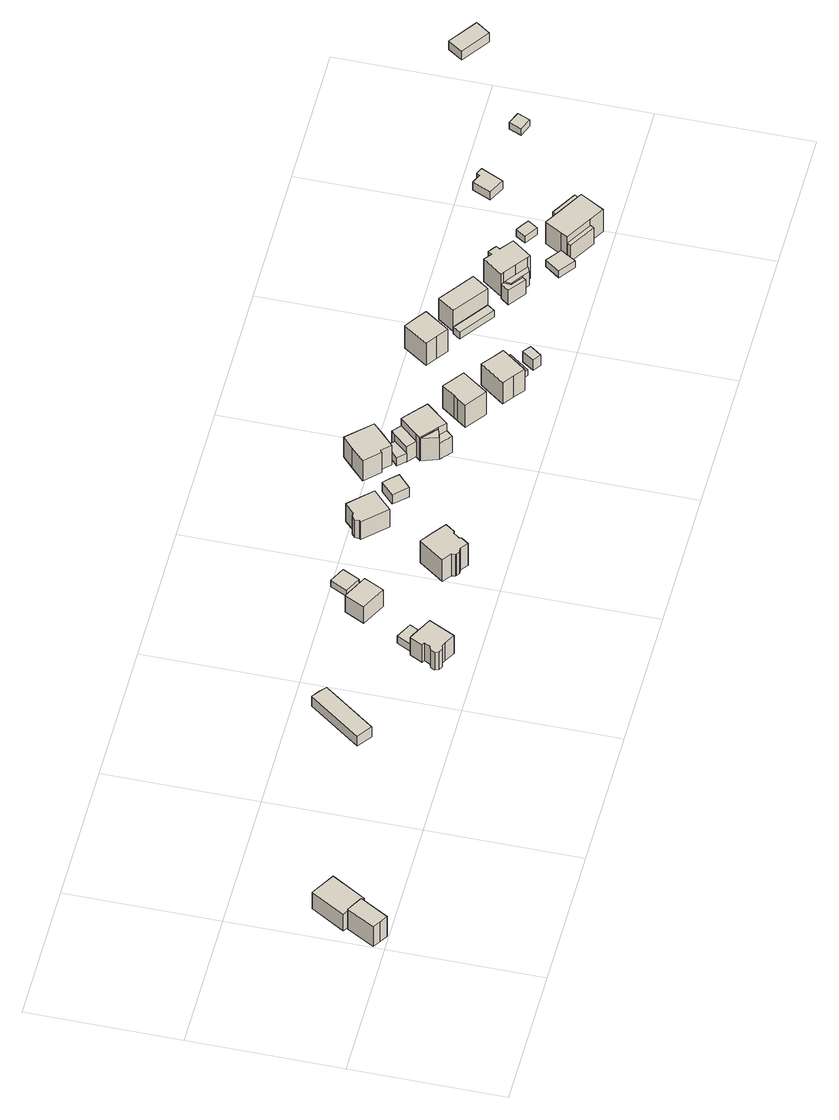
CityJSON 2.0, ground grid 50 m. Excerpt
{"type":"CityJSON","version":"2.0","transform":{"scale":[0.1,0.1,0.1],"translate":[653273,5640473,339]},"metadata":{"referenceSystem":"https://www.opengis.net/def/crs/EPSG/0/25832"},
"CityObjects":{
"building1":{"type":"Building","attributes":{"Gemeindeschluessel":"16071059","BezugspunktDach":"1000","function":"31001_9998","measuredHeight":8.63},"address":[{"country":"Deutschland","locality":"Nauendorf"}],"geometry":[{"type":"Solid","lod":"1","boundaries":[[[[0,1,2,3,4,5]],[[6,7,8,9,10,11]],[[6,11,5,4]],[[7,6,4,3]],[[8,7,3,2]],[[9,8,2,1]],[[10,9,1,0]],[[11,10,0,5]]]]}]},
"building2":{"type":"Building","attributes":{"Gemeindeschluessel":"16071059","BezugspunktDach":"1000","function":"31001_9998","measuredHeight":7.37},"address":[{"country":"Deutschland","locality":"Nauendorf"}],"geometry":[{"type":"Solid","lod":"1","boundaries":[[[[12,13,14,15,16,17]],[[18,19,20,21,22,23]],[[18,23,17,16]],[[19,18,16,15]],[[20,19,15,14]],[[21,20,14,13]],[[22,21,13,12]],[[23,22,12,17]]]]}]},
"building3":{"type":"Building","attributes":{"Gemeindeschluessel":"16071059","BezugspunktDach":"1000","function":"31001_9998","measuredHeight":4.39},"address":[{"country":"Deutschland","locality":"Nauendorf"}],"geometry":[{"type":"Solid","lod":"1","boundaries":[[[[24,25,26,27,28]],[[29,30,31,32,33]],[[29,33,28,27]],[[30,29,27,26]],[[31,30,26,25]],[[32,31,25,24]],[[33,32,24,28]]]]}]},
"building4":{"type":"Building","attributes":{"Gemeindeschluessel":"16071059","BezugspunktDach":"1000","function":"31001_1000","measuredHeight":7.77},"address":[{"country":"Deutschland","locality":"Nauendorf"},{"country":"Deutschland","locality":"Nauendorf","thoroughfareNumber":"1","thoroughfareName":"Am Steinberg"}],"geometry":[{"type":"Solid","lod":"1","boundaries":[[[[34,35,36,37,38,39,40,41,42,43,44,45,46,47,48,49]],[[50,51,52,53,54,55,56,57,58,59,60,61,62,63,64,65]],[[50,65,49,48]],[[51,50,48,47]],[[52,51,47,46]],[[53,52,46,45]],[[54,53,45,44]],[[55,54,44,43]],[[56,55,43,42]],[[57,56,42,41]],[[58,57,41,40]],[[59,58,40,39]],[[60,59,39,38]],[[61,60,38,37]],[[62,61,37,36]],[[63,62,36,35]],[[64,63,35,34]],[[65,64,34,49]]]]}]},
"building5":{"type":"Building","attributes":{"Gemeindeschluessel":"16071059","BezugspunktDach":"1000","function":"31001_1000","measuredHeight":3.06},"address":[{"country":"Deutschland","locality":"Nauendorf"}],"geometry":[{"type":"Solid","lod":"1","boundaries":[[[[66,67,68,69]],[[70,71,72,73]],[[70,73,69,68]],[[71,70,68,67]],[[72,71,67,66]],[[73,72,66,69]]]]}]},
"building6":{"type":"Building","attributes":{"Gemeindeschluessel":"16071059","BezugspunktDach":"1000","function":"31001_1000","measuredHeight":7.36},"address":[{"country":"Deutschland","locality":"Nauendorf"},{"country":"Deutschland","locality":"Nauendorf","thoroughfareNumber":"2","thoroughfareName":"Am Steinberg"}],"geometry":[{"type":"Solid","lod":"1","boundaries":[[[[74,75,76,77,78]],[[79,80,81,82,83]],[[79,83,78,77]],[[80,79,77,76]],[[81,80,76,75]],[[82,81,75,74]],[[83,82,74,78]]]]}]},
"building7":{"type":"Building","attributes":{"Gemeindeschluessel":"16071059","BezugspunktDach":"1000","function":"31001_2463","measuredHeight":2.72},"address":[{"country":"Deutschland","locality":"Nauendorf"}],"geometry":[{"type":"Solid","lod":"1","boundaries":[[[[84,85,86,87]],[[88,89,90,91]],[[88,91,87,86]],[[89,88,86,85]],[[90,89,85,84]],[[91,90,84,87]]]]}]},
"building8":{"type":"Building","attributes":{"Gemeindeschluessel":"16071059","BezugspunktDach":"1000","function":"31001_1000","measuredHeight":9.66},"address":[{"country":"Deutschland","locality":"Nauendorf"},{"country":"Deutschland","locality":"Nauendorf","thoroughfareNumber":"26","thoroughfareName":"Am Steinberg"}],"geometry":[{"type":"Solid","lod":"1","boundaries":[[[[92,93,94,95,96,97,98,99,100,101,102,103,104,105]],[[106,107,108,109,110,111,112,113,114,115,116,117,118,119]],[[106,119,105,104]],[[107,106,104,103]],[[108,107,103,102]],[[109,108,102,101]],[[110,109,101,100]],[[111,110,100,99]],[[112,111,99,98]],[[113,112,98,97]],[[114,113,97,96]],[[115,114,96,95]],[[116,115,95,94]],[[117,116,94,93]],[[118,117,93,92]],[[119,118,92,105]]]]}]},
"building9":{"type":"Building","attributes":{"Gemeindeschluessel":"16071059","BezugspunktDach":"1000","function":"31001_1000","measuredHeight":7.82},"address":[{"country":"Deutschland","locality":"Nauendorf"},{"country":"Deutschland","locality":"Nauendorf","thoroughfareNumber":"25","thoroughfareName":"Am Steinberg"}],"geometry":[{"type":"Solid","lod":"1","boundaries":[[[[120,121,122,123,124,125,126,127,128,129]],[[130,131,132,133,134,135,136,137,138,139]],[[130,139,129,128]],[[131,130,128,127]],[[132,131,127,126]],[[133,132,126,125]],[[134,133,125,124]],[[135,134,124,123]],[[136,135,123,122]],[[137,136,122,121]],[[138,137,121,120]],[[139,138,120,129]]]]}]},
"building10":{"type":"Building","attributes":{"Gemeindeschluessel":"16071059","BezugspunktDach":"1000","function":"31001_1000","measuredHeight":4.06},"address":[{"country":"Deutschland","locality":"Nauendorf"}],"geometry":[{"type":"Solid","lod":"1","boundaries":[[[[140,141,142,143,144]],[[145,146,147,148,149]],[[145,149,144,143]],[[146,145,143,142]],[[147,146,142,141]],[[148,147,141,140]],[[149,148,140,144]]]]}]},
"building11":{"type":"Building","attributes":{"Gemeindeschluessel":"16071059","BezugspunktDach":"1000","function":"31001_9998","measuredHeight":8.78},"address":[{"country":"Deutschland","locality":"Nauendorf"},{"country":"Deutschland","locality":"Nauendorf","thoroughfareNumber":"24","thoroughfareName":"Am Steinberg"}],"geometry":[{"type":"Solid","lod":"1","boundaries":[[[[150,151,152,153,154,155,156,157]],[[158,159,160,161,162,163,164,165]],[[158,165,157,156]],[[159,158,156,155]],[[160,159,155,154]],[[161,160,154,153]],[[162,161,153,152]],[[163,162,152,151]],[[164,163,151,150]],[[165,164,150,157]]]]}]},
"building12":{"type":"Building","attributes":{"Gemeindeschluessel":"16071059","BezugspunktDach":"1000","function":"31001_9998","measuredHeight":3.63},"address":[{"country":"Deutschland","locality":"Nauendorf"}],"geometry":[{"type":"Solid","lod":"1","boundaries":[[[[166,167,168,169]],[[170,171,172,173]],[[170,173,169,168]],[[171,170,168,167]],[[172,171,167,166]],[[173,172,166,169]]]]}]},
"building13":{"type":"Building","attributes":{"Gemeindeschluessel":"16071059","BezugspunktDach":"1000","function":"31001_1000","measuredHeight":9.78},"address":[{"country":"Deutschland","locality":"Nauendorf"}],"geometry":[{"type":"Solid","lod":"1","boundaries":[[[[174,175,176]],[[177,178,179]],[[177,179,176,175]],[[178,177,175,174]],[[179,178,174,176]]]]}]},
"building14":{"type":"Building","attributes":{"Gemeindeschluessel":"16071059","BezugspunktDach":"1000","function":"31001_9998","measuredHeight":6.71},"address":[{"country":"Deutschland","locality":"Nauendorf"}],"geometry":[{"type":"Solid","lod":"1","boundaries":[[[[180,181,182,183,184]],[[185,186,187,188,189]],[[185,189,184,183]],[[186,185,183,182]],[[187,186,182,181]],[[188,187,181,180]],[[189,188,180,184]]]]}]},
"building15":{"type":"Building","attributes":{"Gemeindeschluessel":"16071059","function":"31001_1000"},"address":[{"country":"Deutschland","locality":"Nauendorf"},{"country":"Deutschland","locality":"Nauendorf","thoroughfareNumber":"23","thoroughfareName":"Am Steinberg"}],"children":["building15-1","building15-2"]},
"building15-1":{"type":"BuildingPart","attributes":{"BezugspunktDach":"1000","measuredHeight":10.38},"parents":["building15"],"geometry":[{"type":"Solid","lod":"1","boundaries":[[[[190,191,192,193,194,195,196,197]],[[198,199,200,201,202,203,204,205]],[[198,205,197,196]],[[199,198,196,195]],[[200,199,195,194]],[[201,200,194,193]],[[202,201,193,192]],[[203,202,192,191]],[[204,203,191,190]],[[205,204,190,197]]]]}]},
"building15-2":{"type":"BuildingPart","attributes":{"BezugspunktDach":"1000","measuredHeight":7.12},"parents":["building15"],"geometry":[{"type":"Solid","lod":"1","boundaries":[[[[206,207,208,209]],[[203,202,210,211]],[[203,211,209,208]],[[202,203,208,207]],[[210,202,207,206]],[[211,210,206,209]]]]}]},
"building16":{"type":"Building","attributes":{"Gemeindeschluessel":"16071059","BezugspunktDach":"1000","function":"31001_9998","measuredHeight":9.79},"address":[{"country":"Deutschland","locality":"Nauendorf"},{"country":"Deutschland","locality":"Nauendorf","thoroughfareNumber":"22","thoroughfareName":"Am Steinberg"}],"geometry":[{"type":"Solid","lod":"1","boundaries":[[[[212,213,214,215,216,217]],[[218,219,220,221,222,223]],[[218,223,217,216]],[[219,218,216,215]],[[220,219,215,214]],[[221,220,214,213]],[[222,221,213,212]],[[223,222,212,217]]]]}]},
"building17":{"type":"Building","attributes":{"Gemeindeschluessel":"16071059","BezugspunktDach":"1000","function":"31001_9998","measuredHeight":9.31},"address":[{"country":"Deutschland","locality":"Nauendorf"},{"country":"Deutschland","locality":"Nauendorf","thoroughfareNumber":"21","thoroughfareName":"Am Steinberg"}],"geometry":[{"type":"Solid","lod":"1","boundaries":[[[[224,225,226,227,228,229,230]],[[231,232,233,234,235,236,237]],[[231,237,230,229]],[[232,231,229,228]],[[233,232,228,227]],[[234,233,227,226]],[[235,234,226,225]],[[236,235,225,224]],[[237,236,224,230]]]]}]},
"building18":{"type":"Building","attributes":{"Gemeindeschluessel":"16071059","BezugspunktDach":"1000","function":"31001_9998","measuredHeight":2.34},"address":[{"country":"Deutschland","locality":"Nauendorf"}],"geometry":[{"type":"Solid","lod":"1","boundaries":[[[[238,239,240,241]],[[242,243,244,245]],[[242,245,241,240]],[[243,242,240,239]],[[244,243,239,238]],[[245,244,238,241]]]]}]},
"building19":{"type":"Building","attributes":{"Gemeindeschluessel":"16071059","BezugspunktDach":"1000","function":"31001_9998","measuredHeight":4.7},"address":[{"country":"Deutschland","locality":"Nauendorf"}],"geometry":[{"type":"Solid","lod":"1","boundaries":[[[[246,247,248,249]],[[250,251,252,253]],[[250,253,249,248]],[[251,250,248,247]],[[252,251,247,246]],[[253,252,246,249]]]]}]},
"building20":{"type":"Building","attributes":{"Gemeindeschluessel":"16071059","BezugspunktDach":"1000","function":"31001_9998","measuredHeight":9.8},"address":[{"country":"Deutschland","locality":"Nauendorf"},{"country":"Deutschland","locality":"Nauendorf","thoroughfareNumber":"8","thoroughfareName":"Am Steinberg"}],"geometry":[{"type":"Solid","lod":"1","boundaries":[[[[254,255,256,257,258,259]],[[260,261,262,263,264,265]],[[260,265,259,258]],[[261,260,258,257]],[[262,261,257,256]],[[263,262,256,255]],[[264,263,255,254]],[[265,264,254,259]]]]}]},
"building21":{"type":"Building","attributes":{"Gemeindeschluessel":"16071059","BezugspunktDach":"1000","function":"31001_9998","measuredHeight":2.86},"address":[{"country":"Deutschland","locality":"Nauendorf"}],"geometry":[{"type":"Solid","lod":"1","boundaries":[[[[266,267,268,269]],[[270,271,272,273]],[[270,273,269,268]],[[271,270,268,267]],[[272,271,267,266]],[[273,272,266,269]]]]}]},
"building22":{"type":"Building","attributes":{"Gemeindeschluessel":"16071059","BezugspunktDach":"1000","function":"31001_9998","measuredHeight":9.26},"address":[{"country":"Deutschland","locality":"Nauendorf"},{"country":"Deutschland","locality":"Nauendorf","thoroughfareNumber":"9","thoroughfareName":"Am Steinberg"}],"geometry":[{"type":"Solid","lod":"1","boundaries":[[[[274,275,276,277,278]],[[279,280,281,282,283]],[[279,283,278,277]],[[280,279,277,276]],[[281,280,276,275]],[[282,281,275,274]],[[283,282,274,278]]]]}]},
"building23":{"type":"Building","attributes":{"Gemeindeschluessel":"16071059","BezugspunktDach":"1000","function":"31001_1000","measuredHeight":6.3},"address":[{"country":"Deutschland","locality":"Nauendorf"}],"geometry":[{"type":"Solid","lod":"1","boundaries":[[[[284,285,286,287,288,289]],[[290,291,292,293,294,295]],[[290,295,289,288]],[[291,290,288,287]],[[292,291,287,286]],[[293,292,286,285]],[[294,293,285,284]],[[295,294,284,289]]]]}]},
"building24":{"type":"Building","attributes":{"Gemeindeschluessel":"16071059","function":"31001_1000"},"address":[{"country":"Deutschland","locality":"Nauendorf"},{"country":"Deutschland","locality":"Nauendorf","thoroughfareNumber":"10","thoroughfareName":"Am Steinberg"}],"children":["building24-1","building24-2"]},
"building24-1":{"type":"BuildingPart","attributes":{"BezugspunktDach":"1000","measuredHeight":9.89},"parents":["building24"],"geometry":[{"type":"Solid","lod":"1","boundaries":[[[[296,297,298,299,300,301,302,303,304,305,306,307]],[[308,309,310,311,312,313,314,315,316,317,318,319]],[[308,319,307,306]],[[309,308,306,305]],[[310,309,305,304]],[[311,310,304,303]],[[312,311,303,302]],[[313,312,302,301]],[[314,313,301,300]],[[315,314,300,299]],[[316,315,299,298]],[[317,316,298,297]],[[318,317,297,296]],[[319,318,296,307]]]]}]},
"building24-2":{"type":"BuildingPart","attributes":{"BezugspunktDach":"1000","measuredHeight":5.85},"parents":["building24"],"geometry":[{"type":"Solid","lod":"1","boundaries":[[[[320,321,322,323,324]],[[318,316,325,326,327]],[[318,327,324,323]],[[316,318,323,322]],[[325,316,322,321]],[[326,325,321,320]],[[327,326,320,324]]]]}]},
"building25":{"type":"Building","attributes":{"Gemeindeschluessel":"16071059","BezugspunktDach":"1000","function":"31001_1000","measuredHeight":2.92},"address":[{"country":"Deutschland","locality":"Nauendorf"}],"geometry":[{"type":"Solid","lod":"1","boundaries":[[[[328,329,330,331,332]],[[333,334,335,336,337]],[[333,337,332,331]],[[334,333,331,330]],[[335,334,330,329]],[[336,335,329,328]],[[337,336,328,332]]]]}]},
"building26":{"type":"Building","attributes":{"Gemeindeschluessel":"16071059","BezugspunktDach":"1000","function":"31001_9998","measuredHeight":3.03},"address":[{"country":"Deutschland","locality":"Nauendorf"}],"geometry":[{"type":"Solid","lod":"1","boundaries":[[[[338,339,340,341,342]],[[343,344,345,346,347]],[[343,347,342,341]],[[344,343,341,340]],[[345,344,340,339]],[[346,345,339,338]],[[347,346,338,342]]]]}]},
"building27":{"type":"Building","attributes":{"Gemeindeschluessel":"16071059","function":"31001_1000"},"address":[{"country":"Deutschland","locality":"Nauendorf"},{"country":"Deutschland","locality":"Nauendorf","thoroughfareNumber":"11","thoroughfareName":"Am Steinberg"}],"children":["building27-1","building27-2","building27-3"]},
"building27-1":{"type":"BuildingPart","attributes":{"BezugspunktDach":"1000","measuredHeight":9.78},"parents":["building27"],"geometry":[{"type":"Solid","lod":"1","boundaries":[[[[348,349,350,351,352,353,354]],[[355,356,357,358,359,360,361]],[[355,361,354,353]],[[356,355,353,352]],[[357,356,352,351]],[[358,357,351,350]],[[359,358,350,349]],[[360,359,349,348]],[[361,360,348,354]]]]}]},
"building27-2":{"type":"BuildingPart","attributes":{"BezugspunktDach":"1000","measuredHeight":7.24},"parents":["building27"],"geometry":[{"type":"Solid","lod":"1","boundaries":[[[[362,363,364,365]],[[361,360,366,367]],[[361,367,365,364]],[[360,361,364,363]],[[366,360,363,362]],[[367,366,362,365]]]]}]},
"building27-3":{"type":"BuildingPart","attributes":{"BezugspunktDach":"1000","measuredHeight":7.44},"parents":["building27"],"geometry":[{"type":"Solid","lod":"1","boundaries":[[[[368,369,370,371]],[[372,373,358,357]],[[372,357,371,370]],[[373,372,370,369]],[[358,373,369,368]],[[357,358,368,371]]]]}]},
"building28":{"type":"Building","attributes":{"Gemeindeschluessel":"16071059","BezugspunktDach":"1000","function":"31001_9998","measuredHeight":3.58},"address":[{"country":"Deutschland","locality":"Nauendorf"}],"geometry":[{"type":"Solid","lod":"1","boundaries":[[[[374,375,376,377,378,379]],[[380,381,382,383,384,385]],[[380,385,379,378]],[[381,380,378,377]],[[382,381,377,376]],[[383,382,376,375]],[[384,383,375,374]],[[385,384,374,379]]]]}]},
"building29":{"type":"Building","attributes":{"Gemeindeschluessel":"16071059","BezugspunktDach":"1000","function":"31001_9998","measuredHeight":2.78},"address":[{"country":"Deutschland","locality":"Nauendorf"}],"geometry":[{"type":"Solid","lod":"1","boundaries":[[[[386,387,388,389]],[[390,391,392,393]],[[390,393,389,388]],[[391,390,388,387]],[[392,391,387,386]],[[393,392,386,389]]]]}]},
"building30":{"type":"Building","attributes":{"Gemeindeschluessel":"16071059","BezugspunktDach":"1000","function":"31001_9998","measuredHeight":3.85},"address":[{"country":"Deutschland","locality":"Nauendorf"}],"geometry":[{"type":"Solid","lod":"1","boundaries":[[[[394,395,396,397]],[[398,399,400,401]],[[398,401,397,396]],[[399,398,396,395]],[[400,399,395,394]],[[401,400,394,397]]]]}]}
},
"vertices":[
[31,22,89],[56,7,89],[110,99,89],[84,114,89],[58,129,89],[5,38,89],[58,129,2],[84,114,2],[110,99,2],[56,7,2],[31,22,2],[5,38,2],
[58,129,81],[110,99,81],[120,93,81],[186,204,81],[108,250,81],[42,139,81],[108,250,8],[186,204,8],[120,93,8],[110,99,8],[58,129,8],[42,139,8],
[790,228,96],[917,398,96],[894,416,96],[871,433,96],[744,262,96],[871,433,52],[894,416,52],[917,398,52],[790,228,52],[744,262,52],
[1107,95,127],[1120,89,127],[1133,93,127],[1147,86,127],[1182,68,127],[1225,153,127],[1207,163,127],[1202,165,127],[1177,178,127],[1153,190,127],[1145,194,127],[1124,152,127],[1133,148,127],[1122,127,127],[1109,122,127],[1102,109,127],[1109,122,49],[1122,127,49],[1133,148,49],[1124,152,49],[1145,194,49],[1153,190,49],[1177,178,49],[1202,165,49],[1207,163,49],[1225,153,49],[1182,68,49],[1147,86,49],[1133,93,49],[1120,89,49],[1107,95,49],[1102,109,49],
[1207,163,83],[1234,216,83],[1180,243,83],[1153,190,83],[1180,243,52],[1234,216,52],[1207,163,52],[1153,190,52],
[1307,316,136],[1339,381,136],[1299,401,136],[1259,421,136],[1226,356,136],[1259,421,62],[1299,401,62],[1339,381,62],[1307,316,62],[1226,356,62],
[1368,405,95],[1396,461,95],[1344,487,95],[1316,430,95],[1344,487,68],[1396,461,68],[1368,405,68],[1316,430,68],
[1483,148,150],[1485,134,150],[1487,132,150],[1498,125,150],[1512,127,150],[1536,109,150],[1553,133,150],[1552,140,150],[1567,160,150],[1574,160,150],[1596,191,150],[1553,223,150],[1514,251,150],[1454,169,150],[1514,251,54],[1553,223,54],[1596,191,54],[1574,160,54],[1567,160,54],[1552,140,54],[1553,133,54],[1536,109,54],[1512,127,54],[1498,125,54],[1487,132,54],[1485,134,54],[1483,148,54],[1454,169,54],
[1606,367,163],[1637,397,163],[1669,428,163],[1598,500,163],[1567,470,163],[1566,470,163],[1553,470,163],[1540,459,163],[1540,445,163],[1536,440,163],[1540,445,85],[1540,459,85],[1553,470,85],[1566,470,85],[1567,470,85],[1598,500,85],[1669,428,85],[1637,397,85],[1606,367,85],[1536,440,85],
[1732,337,134],[1776,378,134],[1755,400,134],[1734,421,134],[1691,380,134],[1734,421,93],[1755,400,93],[1776,378,93],[1732,337,93],[1691,380,93],
[1793,436,199],[1801,443,199],[1829,414,199],[1865,449,199],[1902,485,199],[1828,561,199],[1791,526,199],[1746,484,199],[1791,526,111],[1828,561,111],[1902,485,111],[1865,449,111],[1829,414,111],[1801,443,111],[1793,436,111],[1746,484,111],
[1857,374,143],[1897,420,143],[1877,441,143],[1833,399,143],[1877,441,107],[1897,420,107],[1857,374,107],[1833,399,107],
[1892,283,200],[1925,293,200],[1874,338,200],[1925,293,102],[1892,283,102],[1874,338,102],
[1885,351,173],[1936,410,173],[1909,433,173],[1897,420,173],[1857,374,173],[1897,420,106],[1909,433,106],[1936,410,106],[1885,351,106],[1857,374,106],
[1911,305,206],[1925,293,206],[1948,273,206],[2011,346,206],[1974,378,206],[1936,410,206],[1885,351,206],[1874,338,206],[1885,351,103],[1936,410,103],[1974,378,103],[2011,346,103],[1948,273,103],[1925,293,103],[1911,305,103],[1874,338,103],
[1929,251,174],[1948,273,174],[1925,293,174],[1892,283,174],[1929,251,103],[1892,283,103],
[2098,186,207],[2159,270,207],[2093,319,207],[2062,277,207],[2052,263,207],[2031,235,207],[2052,263,109],[2062,277,109],[2093,319,109],[2159,270,109],[2098,186,109],[2031,235,109],
[2182,122,205],[2216,96,205],[2235,121,205],[2277,176,205],[2242,202,205],[2208,228,205],[2148,148,205],[2208,228,112],[2242,202,112],[2277,176,112],[2235,121,112],[2216,96,112],[2182,122,112],[2148,148,112],
[2261,97,156],[2310,163,156],[2284,183,156],[2235,116,156],[2284,183,132],[2310,163,132],[2261,97,132],[2235,116,132],
[2305,68,182],[2332,105,182],[2308,123,182],[2281,85,182],[2308,123,135],[2332,105,135],[2305,68,135],[2281,85,135],
[2264,378,230],[2300,353,230],[2355,433,230],[2320,458,230],[2284,482,230],[2229,403,230],[2284,482,132],[2320,458,132],[2355,433,132],[2300,353,132],[2264,378,132],[2229,403,132],
[2467,249,162],[2484,273,162],[2373,353,162],[2356,330,162],[2373,353,133],[2484,273,133],[2467,249,133],[2356,330,133],
[2484,273,235],[2503,300,235],[2523,327,235],[2412,407,235],[2373,353,235],[2412,407,142],[2523,327,142],[2503,300,142],[2484,273,142],[2373,353,142],
[2574,178,203],[2582,189,203],[2545,216,203],[2547,239,203],[2539,245,203],[2519,218,203],[2539,245,140],[2547,239,140],[2545,216,140],[2582,189,140],[2574,178,140],[2519,218,140],
[2547,239,248],[2586,211,248],[2624,183,248],[2632,177,248],[2680,242,248],[2638,273,248],[2646,285,248],[2642,288,248],[2620,304,248],[2611,292,248],[2587,310,248],[2539,245,248],[2587,310,149],[2611,292,149],[2620,304,149],[2642,288,149],[2646,285,149],[2638,273,149],[2680,242,149],[2632,177,149],[2624,183,149],[2586,211,149],[2547,239,149],[2539,245,149],
[2582,189,208],[2603,174,208],[2624,183,208],[2547,239,208],[2545,216,208],[2603,174,149],[2582,189,149],[2545,216,149],
[2719,60,163],[2730,76,163],[2751,111,163],[2703,146,163],[2668,98,163],[2703,146,133],[2751,111,133],[2730,76,133],[2719,60,133],[2668,98,133],
[2789,193,202],[2810,226,202],[2789,240,202],[2768,253,202],[2747,220,202],[2768,253,172],[2789,240,172],[2810,226,172],[2789,193,172],[2747,220,172],
[2824,38,241],[2872,10,241],[2918,88,241],[2834,136,241],[2784,166,241],[2751,111,241],[2738,89,241],[2751,111,144],[2784,166,144],[2834,136,144],[2918,88,144],[2872,10,144],[2824,38,144],[2738,89,144],
[2816,26,216],[2824,38,216],[2738,89,216],[2730,76,216],[2816,26,144],[2730,76,144],
[2918,88,218],[2932,111,218],[2848,159,218],[2834,136,218],[2848,159,144],[2932,111,144],
[2911,329,247],[2945,402,247],[2923,412,247],[2917,401,247],[2886,415,247],[2858,354,247],[2886,415,212],[2917,401,212],[2923,412,212],[2945,402,212],[2911,329,212],[2858,354,212],
[3152,302,269],[3169,343,269],[3127,360,269],[3110,319,269],[3127,360,241],[3169,343,241],[3152,302,241],[3110,319,241],
[3371,479,377],[3404,526,377],[3313,590,377],[3280,543,377],[3313,590,338],[3404,526,338],[3371,479,338],[3280,543,338]
]}
